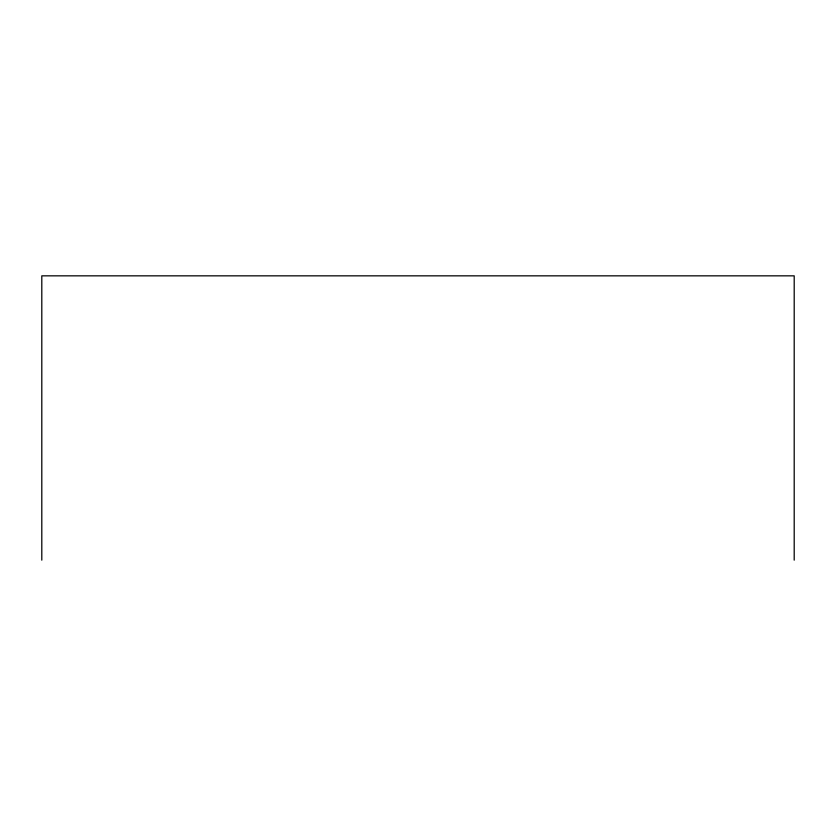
<?xml version="1.0" encoding="UTF-8"?>
<svg xmlns="http://www.w3.org/2000/svg" width="836" height="836" viewBox="0 0 836 836"><rect width="100%" height="100%" fill="white"/><g stroke="black" fill="none" stroke-linecap="round" stroke-linejoin="round"><path stroke-width="1.25" d="M794.2 560.162L794.2 275.838L41.8 275.838L41.8 560.162"/></g></svg>
